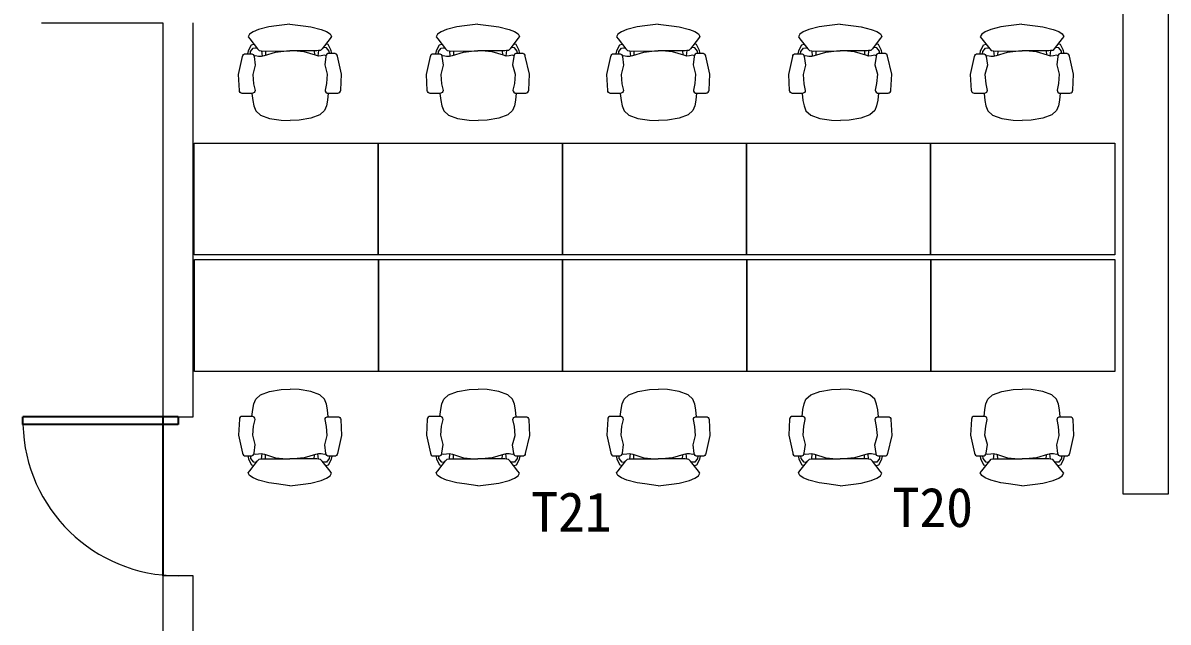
# Model space of a CAD drawing. Header units: millimetres. Extents: x -256770 to -120364, y -28508 to 286799.
# Drawn here: x -188264 to -180709, y -380 to 3576 of the extents above; entities that cross this region are included whole.
import ezdxf

# ---------------------------------------------------------------- set-up
doc = ezdxf.new("R2010")
doc.units = ezdxf.units.MM
for name, color, linetype in [('07家具', 146, 'Continuous'), ('WALL', 7, 'Continuous'), ('WINDOW', 16, 'Continuous'), ('木柜', 21, 'Continuous'), ('格网', 90, 'Continuous'), ('测试点', 210, 'Continuous')]:
    doc.layers.add(name, color=color, linetype=linetype)
doc.styles.add('宋体', font='simhei.ttf')

# ---------------------------------------------------------------- blocks, each defined once
blk = doc.blocks.new('$DorLib2D$00000001')
for p, q in [((0.45, 0.975), (0.5, 0.975)), ((0.45, 0), (0.45, 0.975)), ((0.5, 0), (0.5, 0.975)), ((0.5, 0), (0.45, 0))]:
    blk.add_line(p, q)
at = {"lineweight": 13}
blk.add_arc((0.475, 0), 0.975, 91.46928, 180, dxfattribs=at)

msp = doc.modelspace()

# ---------------------------------------------------------------- linework, layer by layer
at = {"layer": '07家具', "color": 143, "linetype": 'ByBlock', "lineweight": 15}
for points, elevation in [([(-186503, 3567.6), (-186590.8, 3556.1), (-186641.8, 3548.8), (-186708.8, 3531), (-186745.5, 3516.5), (-186768.5, 3500.4), (-186778.1, 3483.7), (-186767.6, 3470.1), (-186715.5, 3403.3), (-186705.1, 3392.9), (-186690.2, 3391), (-186680.4, 3389.8), (-186526.1, 3390.3), (-186502.4, 3390.4)], 298.6), ([(-186503, 3567.6), (-186415.2, 3556.7), (-186364.1, 3549.7), (-186297, 3532.4), (-186260.2, 3518.1), (-186237, 3502.3), (-186227.4, 3485.5), (-186237.7, 3471.9), (-186289.3, 3404.7), (-186299.7, 3394.3), (-186314.6, 3392.3), (-186324.4, 3391), (-186478.7, 3390.5), (-186502.4, 3390.4)], 298.6), ([(-185263, 3567.6), (-185350.8, 3556.1), (-185401.8, 3548.8), (-185468.8, 3531), (-185505.5, 3516.5), (-185528.5, 3500.4), (-185538.1, 3483.7), (-185527.6, 3470.1), (-185475.5, 3403.3), (-185465.1, 3392.9), (-185450.2, 3391), (-185440.4, 3389.8), (-185286.1, 3390.3), (-185262.4, 3390.4)], 298.6), ([(-185263, 3567.6), (-185175.2, 3556.7), (-185124.1, 3549.7), (-185057, 3532.4), (-185020.2, 3518.1), (-184997, 3502.3), (-184987.4, 3485.5), (-184997.7, 3471.9), (-185049.3, 3404.7), (-185059.7, 3394.3), (-185074.6, 3392.3), (-185084.4, 3391), (-185238.7, 3390.5), (-185262.4, 3390.4)], 298.6), ([(-184073, 3567.6), (-184160.8, 3556.1), (-184211.8, 3548.8), (-184278.8, 3531), (-184315.5, 3516.5), (-184338.5, 3500.4), (-184348.1, 3483.7), (-184337.6, 3470.1), (-184285.5, 3403.3), (-184275.1, 3392.9), (-184260.2, 3391), (-184250.4, 3389.8), (-184096.1, 3390.3), (-184072.4, 3390.4)], 298.6), ([(-184073, 3567.6), (-183985.2, 3556.7), (-183934.1, 3549.7), (-183867, 3532.4), (-183830.2, 3518.1), (-183807, 3502.3), (-183797.4, 3485.5), (-183807.7, 3471.9), (-183859.3, 3404.7), (-183869.7, 3394.3), (-183884.6, 3392.3), (-183894.4, 3391), (-184048.7, 3390.5), (-184072.4, 3390.4)], 298.6), ([(-182873, 3567.6), (-182960.8, 3556.1), (-183011.8, 3548.8), (-183078.8, 3531), (-183115.5, 3516.5), (-183138.5, 3500.4), (-183148.1, 3483.7), (-183137.6, 3470.1), (-183085.5, 3403.3), (-183075.1, 3392.9), (-183060.2, 3391), (-183050.4, 3389.8), (-182896.1, 3390.3), (-182872.4, 3390.4)], 298.6), ([(-182873, 3567.6), (-182785.2, 3556.7), (-182734.1, 3549.7), (-182667, 3532.4), (-182630.2, 3518.1), (-182607, 3502.3), (-182597.4, 3485.5), (-182607.7, 3471.9), (-182659.3, 3404.7), (-182669.7, 3394.3), (-182684.6, 3392.3), (-182694.4, 3391), (-182848.7, 3390.5), (-182872.4, 3390.4)], 298.6), ([(-181673, 3567.6), (-181760.8, 3556.1), (-181811.8, 3548.8), (-181878.8, 3531), (-181915.5, 3516.5), (-181938.5, 3500.4), (-181948.1, 3483.7), (-181937.6, 3470.1), (-181885.5, 3403.3), (-181875.1, 3392.9), (-181860.2, 3391), (-181850.4, 3389.8), (-181696.1, 3390.3), (-181672.4, 3390.4)], 298.6), ([(-181673, 3567.6), (-181585.2, 3556.7), (-181534.1, 3549.7), (-181467, 3532.4), (-181430.2, 3518.1), (-181407, 3502.3), (-181397.4, 3485.5), (-181407.7, 3471.9), (-181459.3, 3404.7), (-181469.7, 3394.3), (-181484.6, 3392.3), (-181494.4, 3391), (-181648.7, 3390.5), (-181672.4, 3390.4)], 298.6), ([(-186779.5, 3371.1), (-186775.4, 3390.3), (-186773, 3396.7), (-186755.5, 3430.3), (-186739.9, 3434.5)], -111.1), ([(-186763.1, 3371.2), (-186761.8, 3387.1), (-186744.3, 3409.5), (-186730.7, 3411.2), (-186719.6, 3408.5)], -114), ([(-186241.6, 3372.9), (-186243, 3388.9), (-186260.6, 3411.2), (-186274.2, 3412.7), (-186285.3, 3410)], -114), ([(-186225.1, 3373), (-186229.4, 3392.1), (-186231.9, 3398.5), (-186249.5, 3432), (-186265.2, 3436.1)], -111.1), ([(-185539.5, 3371.1), (-185535.4, 3390.3), (-185533, 3396.7), (-185515.5, 3430.3), (-185499.9, 3434.5)], -111.1), ([(-185523.1, 3371.2), (-185521.8, 3387.1), (-185504.3, 3409.5), (-185490.7, 3411.2), (-185479.6, 3408.5)], -114), ([(-185001.6, 3372.9), (-185003, 3388.9), (-185020.6, 3411.2), (-185034.2, 3412.7), (-185045.3, 3410)], -114), ([(-184985.1, 3373), (-184989.4, 3392.1), (-184991.9, 3398.5), (-185009.5, 3432), (-185025.2, 3436.1)], -111.1), ([(-184349.5, 3371.1), (-184345.4, 3390.3), (-184343, 3396.7), (-184325.5, 3430.3), (-184309.9, 3434.5)], -111.1), ([(-184333.1, 3371.2), (-184331.8, 3387.1), (-184314.3, 3409.5), (-184300.7, 3411.2), (-184289.6, 3408.5)], -114), ([(-183811.6, 3372.9), (-183813, 3388.9), (-183830.6, 3411.2), (-183844.2, 3412.7), (-183855.3, 3410)], -114), ([(-183795.1, 3373), (-183799.4, 3392.1), (-183801.9, 3398.5), (-183819.5, 3432), (-183835.2, 3436.1)], -111.1), ([(-183149.5, 3371.1), (-183145.4, 3390.3), (-183143, 3396.7), (-183125.5, 3430.3), (-183109.9, 3434.5)], -111.1), ([(-183133.1, 3371.2), (-183131.8, 3387.1), (-183114.3, 3409.5), (-183100.7, 3411.2), (-183089.6, 3408.5)], -114), ([(-182611.6, 3372.9), (-182613, 3388.9), (-182630.6, 3411.2), (-182644.2, 3412.7), (-182655.3, 3410)], -114), ([(-182595.1, 3373), (-182599.4, 3392.1), (-182601.9, 3398.5), (-182619.5, 3432), (-182635.2, 3436.1)], -111.1), ([(-181949.5, 3371.1), (-181945.4, 3390.3), (-181943, 3396.7), (-181925.5, 3430.3), (-181909.9, 3434.5)], -111.1), ([(-181933.1, 3371.2), (-181931.8, 3387.1), (-181914.3, 3409.5), (-181900.7, 3411.2), (-181889.6, 3408.5)], -114), ([(-181411.6, 3372.9), (-181413, 3388.9), (-181430.6, 3411.2), (-181444.2, 3412.7), (-181455.3, 3410)], -114), ([(-181395.1, 3373), (-181399.4, 3392.1), (-181401.9, 3398.5), (-181419.5, 3432), (-181435.2, 3436.1)], -111.1), ([(-186841.9, 3234.4), (-186815.1, 3352.6), (-186813.6, 3359.8), (-186809.6, 3366.2), (-186803.2, 3370.2), (-186800.8, 3371), (-186796, 3371.1), (-186758.5, 3371.2), (-186752.9, 3371.2), (-186744.9, 3366.4), (-186740.9, 3360.1), (-186739.3, 3352.9), (-186731.1, 3296.3), (-186746.9, 3234.7), (-186741.9, 3174.1), (-186732.2, 3129.4), (-186733.7, 3122.3), (-186737.7, 3115.9), (-186746.5, 3111), (-186751.3, 3110.2), (-186816.7, 3110), (-186821.5, 3110.8), (-186823.9, 3111.6), (-186830.3, 3115.5), (-186834.3, 3121.9), (-186835.9, 3129.1), (-186841.9, 3234.4)], -17.5), ([(-186740.3, 3357.1), (-186730.6, 3360.1), (-186709, 3356.2), (-186689.8, 3355.5), (-186670.7, 3360.3), (-186597.3, 3382.9), (-186526.1, 3390.3)], -249.3), ([(-186690.2, 3391), (-186686.4, 3356.3)], -298.6), ([(-186662.7, 3389.9), (-186663.6, 3362.5)], -64.6), ([(-186264.3, 3358.7), (-186274, 3361.7), (-186295.6, 3357.6), (-186314.7, 3356.7), (-186333.9, 3361.5), (-186407.4, 3383.6), (-186478.7, 3390.5)], -249.3), ([(-186342.1, 3391), (-186341, 3363.6)], -64.6), ([(-186314.6, 3392.3), (-186318.2, 3357.6)], -298.6), ([(-186161.9, 3236.7), (-186189.4, 3354.8), (-186191, 3361.9), (-186195, 3368.3), (-186201.4, 3372.3), (-186203.8, 3373.1), (-186208.6, 3373.1), (-186246.1, 3372.9), (-186251.7, 3372.9), (-186259.7, 3368.1), (-186263.7, 3361.7), (-186265.2, 3354.5), (-186273, 3297.8), (-186256.8, 3236.4), (-186261.4, 3175.7), (-186270.9, 3131), (-186269.2, 3123.8), (-186265.2, 3117.5), (-186256.4, 3112.7), (-186251.6, 3111.9), (-186186.2, 3112.1), (-186181.4, 3113), (-186179, 3113.8), (-186172.6, 3117.8), (-186168.7, 3124.2), (-186167.1, 3131.4), (-186161.9, 3236.7)], -17.5), ([(-185601.9, 3234.4), (-185575.1, 3352.6), (-185573.6, 3359.8), (-185569.6, 3366.2), (-185563.2, 3370.2), (-185560.8, 3371), (-185556, 3371.1), (-185518.5, 3371.2), (-185512.9, 3371.2), (-185504.9, 3366.4), (-185500.9, 3360.1), (-185499.3, 3352.9), (-185491.1, 3296.3), (-185506.9, 3234.7), (-185501.9, 3174.1), (-185492.2, 3129.4), (-185493.7, 3122.3), (-185497.7, 3115.9), (-185506.5, 3111), (-185511.3, 3110.2), (-185576.7, 3110), (-185581.5, 3110.8), (-185583.9, 3111.6), (-185590.3, 3115.5), (-185594.3, 3121.9), (-185595.9, 3129.1), (-185601.9, 3234.4)], -17.5), ([(-185500.3, 3357.1), (-185490.6, 3360.1), (-185469, 3356.2), (-185449.8, 3355.5), (-185430.7, 3360.3), (-185357.3, 3382.9), (-185286.1, 3390.3)], -249.3), ([(-185450.2, 3391), (-185446.4, 3356.3)], -298.6), ([(-185422.7, 3389.9), (-185423.6, 3362.5)], -64.6), ([(-185024.3, 3358.7), (-185034, 3361.7), (-185055.6, 3357.6), (-185074.7, 3356.7), (-185093.9, 3361.5), (-185167.4, 3383.6), (-185238.7, 3390.5)], -249.3), ([(-185102.1, 3391), (-185101, 3363.6)], -64.6), ([(-185074.6, 3392.3), (-185078.2, 3357.6)], -298.6), ([(-184921.9, 3236.7), (-184949.4, 3354.8), (-184951, 3361.9), (-184955, 3368.3), (-184961.4, 3372.3), (-184963.8, 3373.1), (-184968.6, 3373.1), (-185006.1, 3372.9), (-185011.7, 3372.9), (-185019.7, 3368.1), (-185023.7, 3361.7), (-185025.2, 3354.5), (-185033, 3297.8), (-185016.8, 3236.4), (-185021.4, 3175.7), (-185030.9, 3131), (-185029.2, 3123.8), (-185025.2, 3117.5), (-185016.4, 3112.7), (-185011.6, 3111.9), (-184946.2, 3112.1), (-184941.4, 3113), (-184939, 3113.8), (-184932.6, 3117.8), (-184928.7, 3124.2), (-184927.1, 3131.4), (-184921.9, 3236.7)], -17.5), ([(-184411.9, 3234.4), (-184385.1, 3352.6), (-184383.6, 3359.8), (-184379.6, 3366.2), (-184373.2, 3370.2), (-184370.8, 3371), (-184366, 3371.1), (-184328.5, 3371.2), (-184322.9, 3371.2), (-184314.9, 3366.4), (-184310.9, 3360.1), (-184309.3, 3352.9), (-184301.1, 3296.3), (-184316.9, 3234.7), (-184311.9, 3174.1), (-184302.2, 3129.4), (-184303.7, 3122.3), (-184307.7, 3115.9), (-184316.5, 3111), (-184321.3, 3110.2), (-184386.7, 3110), (-184391.5, 3110.8), (-184393.9, 3111.6), (-184400.3, 3115.5), (-184404.3, 3121.9), (-184405.9, 3129.1), (-184411.9, 3234.4)], -17.5), ([(-184310.3, 3357.1), (-184300.6, 3360.1), (-184279, 3356.2), (-184259.8, 3355.5), (-184240.7, 3360.3), (-184167.3, 3382.9), (-184096.1, 3390.3)], -249.3), ([(-184260.2, 3391), (-184256.4, 3356.3)], -298.6), ([(-184232.7, 3389.9), (-184233.6, 3362.5)], -64.6), ([(-183834.3, 3358.7), (-183844, 3361.7), (-183865.6, 3357.6), (-183884.7, 3356.7), (-183903.9, 3361.5), (-183977.4, 3383.6), (-184048.7, 3390.5)], -249.3), ([(-183912.1, 3391), (-183911, 3363.6)], -64.6), ([(-183884.6, 3392.3), (-183888.2, 3357.6)], -298.6), ([(-183731.9, 3236.7), (-183759.4, 3354.8), (-183761, 3361.9), (-183765, 3368.3), (-183771.4, 3372.3), (-183773.8, 3373.1), (-183778.6, 3373.1), (-183816.1, 3372.9), (-183821.7, 3372.9), (-183829.7, 3368.1), (-183833.7, 3361.7), (-183835.2, 3354.5), (-183843, 3297.8), (-183826.8, 3236.4), (-183831.4, 3175.7), (-183840.9, 3131), (-183839.2, 3123.8), (-183835.2, 3117.5), (-183826.4, 3112.7), (-183821.6, 3111.9), (-183756.2, 3112.1), (-183751.4, 3113), (-183749, 3113.8), (-183742.6, 3117.8), (-183738.7, 3124.2), (-183737.1, 3131.4), (-183731.9, 3236.7)], -17.5), ([(-183211.9, 3234.4), (-183185.1, 3352.6), (-183183.6, 3359.8), (-183179.6, 3366.2), (-183173.2, 3370.2), (-183170.8, 3371), (-183166, 3371.1), (-183128.5, 3371.2), (-183122.9, 3371.2), (-183114.9, 3366.4), (-183110.9, 3360.1), (-183109.3, 3352.9), (-183101.1, 3296.3), (-183116.9, 3234.7), (-183111.9, 3174.1), (-183102.2, 3129.4), (-183103.7, 3122.3), (-183107.7, 3115.9), (-183116.5, 3111), (-183121.3, 3110.2), (-183186.7, 3110), (-183191.5, 3110.8), (-183193.9, 3111.6), (-183200.3, 3115.5), (-183204.3, 3121.9), (-183205.9, 3129.1), (-183211.9, 3234.4)], -17.5), ([(-183110.3, 3357.1), (-183100.6, 3360.1), (-183079, 3356.2), (-183059.8, 3355.5), (-183040.7, 3360.3), (-182967.3, 3382.9), (-182896.1, 3390.3)], -249.3), ([(-183060.2, 3391), (-183056.4, 3356.3)], -298.6), ([(-183032.7, 3389.9), (-183033.6, 3362.5)], -64.6), ([(-182634.3, 3358.7), (-182644, 3361.7), (-182665.6, 3357.6), (-182684.7, 3356.7), (-182703.9, 3361.5), (-182777.4, 3383.6), (-182848.7, 3390.5)], -249.3), ([(-182712.1, 3391), (-182711, 3363.6)], -64.6), ([(-182684.6, 3392.3), (-182688.2, 3357.6)], -298.6), ([(-182531.9, 3236.7), (-182559.4, 3354.8), (-182561, 3361.9), (-182565, 3368.3), (-182571.4, 3372.3), (-182573.8, 3373.1), (-182578.6, 3373.1), (-182616.1, 3372.9), (-182621.7, 3372.9), (-182629.7, 3368.1), (-182633.7, 3361.7), (-182635.2, 3354.5), (-182643, 3297.8), (-182626.8, 3236.4), (-182631.4, 3175.7), (-182640.9, 3131), (-182639.2, 3123.8), (-182635.2, 3117.5), (-182626.4, 3112.7), (-182621.6, 3111.9), (-182556.2, 3112.1), (-182551.4, 3113), (-182549, 3113.8), (-182542.6, 3117.8), (-182538.7, 3124.2), (-182537.1, 3131.4), (-182531.9, 3236.7)], -17.5), ([(-182011.9, 3234.4), (-181985.1, 3352.6), (-181983.6, 3359.8), (-181979.6, 3366.2), (-181973.2, 3370.2), (-181970.8, 3371), (-181966, 3371.1), (-181928.5, 3371.2), (-181922.9, 3371.2), (-181914.9, 3366.4), (-181910.9, 3360.1), (-181909.3, 3352.9), (-181901.1, 3296.3), (-181916.9, 3234.7), (-181911.9, 3174.1), (-181902.2, 3129.4), (-181903.7, 3122.3), (-181907.7, 3115.9), (-181916.5, 3111), (-181921.3, 3110.2), (-181986.7, 3110), (-181991.5, 3110.8), (-181993.9, 3111.6), (-182000.3, 3115.5), (-182004.3, 3121.9), (-182005.9, 3129.1), (-182011.9, 3234.4)], -17.5), ([(-181910.3, 3357.1), (-181900.6, 3360.1), (-181879, 3356.2), (-181859.8, 3355.5), (-181840.7, 3360.3), (-181767.3, 3382.9), (-181696.1, 3390.3)], -249.3), ([(-181860.2, 3391), (-181856.4, 3356.3)], -298.6), ([(-181832.7, 3389.9), (-181833.6, 3362.5)], -64.6), ([(-181434.3, 3358.7), (-181444, 3361.7), (-181465.6, 3357.6), (-181484.7, 3356.7), (-181503.9, 3361.5), (-181577.4, 3383.6), (-181648.7, 3390.5)], -249.3), ([(-181512.1, 3391), (-181511, 3363.6)], -64.6), ([(-181484.6, 3392.3), (-181488.2, 3357.6)], -298.6), ([(-181331.9, 3236.7), (-181359.4, 3354.8), (-181361, 3361.9), (-181365, 3368.3), (-181371.4, 3372.3), (-181373.8, 3373.1), (-181378.6, 3373.1), (-181416.1, 3372.9), (-181421.7, 3372.9), (-181429.7, 3368.1), (-181433.7, 3361.7), (-181435.2, 3354.5), (-181443, 3297.8), (-181426.8, 3236.4), (-181431.4, 3175.7), (-181440.9, 3131), (-181439.2, 3123.8), (-181435.2, 3117.5), (-181426.4, 3112.7), (-181421.6, 3111.9), (-181356.2, 3112.1), (-181351.4, 3113), (-181349, 3113.8), (-181342.6, 3117.8), (-181338.7, 3124.2), (-181337.1, 3131.4), (-181331.9, 3236.7)], -17.5), ([(-186753, 3110.2), (-186747.9, 3063.9), (-186740.6, 3027.3), (-186727.7, 2995.4), (-186696.5, 2966.7), (-186636.6, 2944.6), (-186559.9, 2932.9), (-186500.8, 2930.7)], -187.5), ([(-186249.8, 3111.9), (-186254.7, 3065.6), (-186261.7, 3028.9), (-186274.4, 2996.9), (-186305.4, 2968.1), (-186365.2, 2945.5), (-186441.8, 2933.3), (-186500.8, 2930.7)], -187.5), ([(-185513, 3110.2), (-185507.9, 3063.9), (-185500.6, 3027.3), (-185487.7, 2995.4), (-185456.5, 2966.7), (-185396.6, 2944.6), (-185319.9, 2932.9), (-185260.8, 2930.7)], -187.5), ([(-185009.8, 3111.9), (-185014.7, 3065.6), (-185021.7, 3028.9), (-185034.4, 2996.9), (-185065.4, 2968.1), (-185125.2, 2945.5), (-185201.8, 2933.3), (-185260.8, 2930.7)], -187.5), ([(-184323, 3110.2), (-184317.9, 3063.9), (-184310.6, 3027.3), (-184297.7, 2995.4), (-184266.5, 2966.7), (-184206.6, 2944.6), (-184129.9, 2932.9), (-184070.8, 2930.7)], -187.5), ([(-183819.8, 3111.9), (-183824.7, 3065.6), (-183831.7, 3028.9), (-183844.4, 2996.9), (-183875.4, 2968.1), (-183935.2, 2945.5), (-184011.8, 2933.3), (-184070.8, 2930.7)], -187.5), ([(-183123, 3110.2), (-183117.9, 3063.9), (-183110.6, 3027.3), (-183097.7, 2995.4), (-183066.5, 2966.7), (-183006.6, 2944.6), (-182929.9, 2932.9), (-182870.8, 2930.7)], -187.5), ([(-182619.8, 3111.9), (-182624.7, 3065.6), (-182631.7, 3028.9), (-182644.4, 2996.9), (-182675.4, 2968.1), (-182735.2, 2945.5), (-182811.8, 2933.3), (-182870.8, 2930.7)], -187.5), ([(-181923, 3110.2), (-181917.9, 3063.9), (-181910.6, 3027.3), (-181897.7, 2995.4), (-181866.5, 2966.7), (-181806.6, 2944.6), (-181729.9, 2932.9), (-181670.8, 2930.7)], -187.5), ([(-181419.8, 3111.9), (-181424.7, 3065.6), (-181431.7, 3028.9), (-181444.4, 2996.9), (-181475.4, 2968.1), (-181535.2, 2945.5), (-181611.8, 2933.3), (-181670.8, 2930.7)], -187.5), ([(-186753, 977.4), (-186747.9, 1023.7), (-186740.6, 1060.4), (-186727.7, 1092.3), (-186696.5, 1120.9), (-186636.6, 1143), (-186559.9, 1154.7), (-186500.8, 1156.9)], -187.5), ([(-186249.8, 975.7), (-186254.7, 1022), (-186261.7, 1058.7), (-186274.4, 1090.7), (-186305.4, 1119.6), (-186365.2, 1142.1), (-186441.8, 1154.3), (-186500.8, 1156.9)], -187.5), ([(-185513, 977.4), (-185507.9, 1023.7), (-185500.6, 1060.4), (-185487.7, 1092.3), (-185456.5, 1120.9), (-185396.6, 1143), (-185319.9, 1154.7), (-185260.8, 1156.9)], -187.5), ([(-185009.8, 975.7), (-185014.7, 1022), (-185021.7, 1058.7), (-185034.4, 1090.7), (-185065.4, 1119.6), (-185125.2, 1142.1), (-185201.8, 1154.3), (-185260.8, 1156.9)], -187.5), ([(-184323, 977.4), (-184317.9, 1023.7), (-184310.6, 1060.4), (-184297.7, 1092.3), (-184266.5, 1120.9), (-184206.6, 1143), (-184129.9, 1154.7), (-184070.8, 1156.9)], -187.5), ([(-183819.8, 975.7), (-183824.7, 1022), (-183831.7, 1058.7), (-183844.4, 1090.7), (-183875.4, 1119.6), (-183935.2, 1142.1), (-184011.8, 1154.3), (-184070.8, 1156.9)], -187.5), ([(-183123, 977.4), (-183117.9, 1023.7), (-183110.6, 1060.4), (-183097.7, 1092.3), (-183066.5, 1120.9), (-183006.6, 1143), (-182929.9, 1154.7), (-182870.8, 1156.9)], -187.5), ([(-182619.8, 975.7), (-182624.7, 1022), (-182631.7, 1058.7), (-182644.4, 1090.7), (-182675.4, 1119.6), (-182735.2, 1142.1), (-182811.8, 1154.3), (-182870.8, 1156.9)], -187.5), ([(-181923, 977.4), (-181917.9, 1023.7), (-181910.6, 1060.4), (-181897.7, 1092.3), (-181866.5, 1120.9), (-181806.6, 1143), (-181729.9, 1154.7), (-181670.8, 1156.9)], -187.5), ([(-181419.8, 975.7), (-181424.7, 1022), (-181431.7, 1058.7), (-181444.4, 1090.7), (-181475.4, 1119.6), (-181535.2, 1142.1), (-181611.8, 1154.3), (-181670.8, 1156.9)], -187.5), ([(-186841.9, 853.2), (-186815.1, 735), (-186813.6, 727.8), (-186809.6, 721.4), (-186803.2, 717.4), (-186800.8, 716.6), (-186796, 716.6), (-186758.5, 716.4), (-186752.9, 716.4), (-186744.9, 721.2), (-186740.9, 727.6), (-186739.3, 734.7), (-186731.1, 791.4), (-186746.9, 852.9), (-186741.9, 913.5), (-186732.2, 958.2), (-186733.7, 965.4), (-186737.7, 971.8), (-186746.5, 976.6), (-186751.3, 977.4), (-186816.7, 977.6), (-186821.5, 976.9), (-186823.9, 976.1), (-186830.3, 972.1), (-186834.3, 965.7), (-186835.9, 958.5), (-186841.9, 853.2)], -17.5), ([(-186161.9, 850.9), (-186189.4, 732.9), (-186191, 725.7), (-186195, 719.3), (-186201.4, 715.3), (-186203.8, 714.6), (-186208.6, 714.6), (-186246.1, 714.7), (-186251.7, 714.7), (-186259.7, 719.5), (-186263.7, 725.9), (-186265.2, 733.1), (-186273, 789.8), (-186256.8, 851.2), (-186261.4, 911.9), (-186270.9, 956.6), (-186269.2, 963.8), (-186265.2, 970.2), (-186256.4, 974.9), (-186251.6, 975.7), (-186186.2, 975.5), (-186181.4, 974.7), (-186179, 973.9), (-186172.6, 969.9), (-186168.7, 963.5), (-186167.1, 956.3), (-186161.9, 850.9)], -17.5), ([(-185601.9, 853.2), (-185575.1, 735), (-185573.6, 727.8), (-185569.6, 721.4), (-185563.2, 717.4), (-185560.8, 716.6), (-185556, 716.6), (-185518.5, 716.4), (-185512.9, 716.4), (-185504.9, 721.2), (-185500.9, 727.6), (-185499.3, 734.7), (-185491.1, 791.4), (-185506.9, 852.9), (-185501.9, 913.5), (-185492.2, 958.2), (-185493.7, 965.4), (-185497.7, 971.8), (-185506.5, 976.6), (-185511.3, 977.4), (-185576.7, 977.6), (-185581.5, 976.9), (-185583.9, 976.1), (-185590.3, 972.1), (-185594.3, 965.7), (-185595.9, 958.5), (-185601.9, 853.2)], -17.5), ([(-184921.9, 850.9), (-184949.4, 732.9), (-184951, 725.7), (-184955, 719.3), (-184961.4, 715.3), (-184963.8, 714.6), (-184968.6, 714.6), (-185006.1, 714.7), (-185011.7, 714.7), (-185019.7, 719.5), (-185023.7, 725.9), (-185025.2, 733.1), (-185033, 789.8), (-185016.8, 851.2), (-185021.4, 911.9), (-185030.9, 956.6), (-185029.2, 963.8), (-185025.2, 970.2), (-185016.4, 974.9), (-185011.6, 975.7), (-184946.2, 975.5), (-184941.4, 974.7), (-184939, 973.9), (-184932.6, 969.9), (-184928.7, 963.5), (-184927.1, 956.3), (-184921.9, 850.9)], -17.5), ([(-184411.9, 853.2), (-184385.1, 735), (-184383.6, 727.8), (-184379.6, 721.4), (-184373.2, 717.4), (-184370.8, 716.6), (-184366, 716.6), (-184328.5, 716.4), (-184322.9, 716.4), (-184314.9, 721.2), (-184310.9, 727.6), (-184309.3, 734.7), (-184301.1, 791.4), (-184316.9, 852.9), (-184311.9, 913.5), (-184302.2, 958.2), (-184303.7, 965.4), (-184307.7, 971.8), (-184316.5, 976.6), (-184321.3, 977.4), (-184386.7, 977.6), (-184391.5, 976.9), (-184393.9, 976.1), (-184400.3, 972.1), (-184404.3, 965.7), (-184405.9, 958.5), (-184411.9, 853.2)], -17.5), ([(-183731.9, 850.9), (-183759.4, 732.9), (-183761, 725.7), (-183765, 719.3), (-183771.4, 715.3), (-183773.8, 714.6), (-183778.6, 714.6), (-183816.1, 714.7), (-183821.7, 714.7), (-183829.7, 719.5), (-183833.7, 725.9), (-183835.2, 733.1), (-183843, 789.8), (-183826.8, 851.2), (-183831.4, 911.9), (-183840.9, 956.6), (-183839.2, 963.8), (-183835.2, 970.2), (-183826.4, 974.9), (-183821.6, 975.7), (-183756.2, 975.5), (-183751.4, 974.7), (-183749, 973.9), (-183742.6, 969.9), (-183738.7, 963.5), (-183737.1, 956.3), (-183731.9, 850.9)], -17.5), ([(-183211.9, 853.2), (-183185.1, 735), (-183183.6, 727.8), (-183179.6, 721.4), (-183173.2, 717.4), (-183170.8, 716.6), (-183166, 716.6), (-183128.5, 716.4), (-183122.9, 716.4), (-183114.9, 721.2), (-183110.9, 727.6), (-183109.3, 734.7), (-183101.1, 791.4), (-183116.9, 852.9), (-183111.9, 913.5), (-183102.2, 958.2), (-183103.7, 965.4), (-183107.7, 971.8), (-183116.5, 976.6), (-183121.3, 977.4), (-183186.7, 977.6), (-183191.5, 976.9), (-183193.9, 976.1), (-183200.3, 972.1), (-183204.3, 965.7), (-183205.9, 958.5), (-183211.9, 853.2)], -17.5), ([(-182531.9, 850.9), (-182559.4, 732.9), (-182561, 725.7), (-182565, 719.3), (-182571.4, 715.3), (-182573.8, 714.6), (-182578.6, 714.6), (-182616.1, 714.7), (-182621.7, 714.7), (-182629.7, 719.5), (-182633.7, 725.9), (-182635.2, 733.1), (-182643, 789.8), (-182626.8, 851.2), (-182631.4, 911.9), (-182640.9, 956.6), (-182639.2, 963.8), (-182635.2, 970.2), (-182626.4, 974.9), (-182621.6, 975.7), (-182556.2, 975.5), (-182551.4, 974.7), (-182549, 973.9), (-182542.6, 969.9), (-182538.7, 963.5), (-182537.1, 956.3), (-182531.9, 850.9)], -17.5), ([(-182011.9, 853.2), (-181985.1, 735), (-181983.6, 727.8), (-181979.6, 721.4), (-181973.2, 717.4), (-181970.8, 716.6), (-181966, 716.6), (-181928.5, 716.4), (-181922.9, 716.4), (-181914.9, 721.2), (-181910.9, 727.6), (-181909.3, 734.7), (-181901.1, 791.4), (-181916.9, 852.9), (-181911.9, 913.5), (-181902.2, 958.2), (-181903.7, 965.4), (-181907.7, 971.8), (-181916.5, 976.6), (-181921.3, 977.4), (-181986.7, 977.6), (-181991.5, 976.9), (-181993.9, 976.1), (-182000.3, 972.1), (-182004.3, 965.7), (-182005.9, 958.5), (-182011.9, 853.2)], -17.5), ([(-181331.9, 850.9), (-181359.4, 732.9), (-181361, 725.7), (-181365, 719.3), (-181371.4, 715.3), (-181373.8, 714.6), (-181378.6, 714.6), (-181416.1, 714.7), (-181421.7, 714.7), (-181429.7, 719.5), (-181433.7, 725.9), (-181435.2, 733.1), (-181443, 789.8), (-181426.8, 851.2), (-181431.4, 911.9), (-181440.9, 956.6), (-181439.2, 963.8), (-181435.2, 970.2), (-181426.4, 974.9), (-181421.6, 975.7), (-181356.2, 975.5), (-181351.4, 974.7), (-181349, 973.9), (-181342.6, 969.9), (-181338.7, 963.5), (-181337.1, 956.3), (-181331.9, 850.9)], -17.5), ([(-186779.5, 716.5), (-186775.4, 697.3), (-186773, 691), (-186755.5, 657.4), (-186739.9, 653.1)], -111.1), ([(-186503, 520), (-186590.8, 531.5), (-186641.8, 538.9), (-186708.8, 556.7), (-186745.5, 571.1), (-186768.5, 587.2), (-186778.1, 604), (-186767.6, 617.5), (-186715.5, 684.4), (-186705.1, 694.7), (-186690.2, 696.6), (-186680.4, 697.8), (-186526.1, 697.3), (-186502.4, 697.2)], 298.6), ([(-186763.1, 716.5), (-186761.8, 700.5), (-186744.3, 678.1), (-186730.7, 676.4), (-186719.6, 679.1)], -114), ([(-186740.3, 730.5), (-186730.6, 727.5), (-186709, 731.4), (-186689.8, 732.2), (-186670.7, 727.3), (-186597.3, 704.7), (-186526.1, 697.3)], -249.3), ([(-186690.2, 696.6), (-186686.4, 731.3)], -298.6), ([(-186662.7, 697.8), (-186663.6, 725.1)], -64.6), ([(-186503, 520), (-186415.2, 530.9), (-186364.1, 537.9), (-186297, 555.2), (-186260.2, 569.5), (-186237, 585.4), (-186227.4, 602.1), (-186237.7, 615.7), (-186289.3, 682.9), (-186299.7, 693.3), (-186314.6, 695.3), (-186324.4, 696.6), (-186478.7, 697.1), (-186502.4, 697.2)], 298.6), ([(-186264.3, 728.9), (-186274, 726), (-186295.6, 730), (-186314.7, 730.9), (-186333.9, 726.2), (-186407.4, 704.1), (-186478.7, 697.1)], -249.3), ([(-186342.1, 696.7), (-186341, 724)], -64.6), ([(-186314.6, 695.3), (-186318.2, 730)], -298.6), ([(-186241.6, 714.7), (-186243, 698.7), (-186260.6, 676.4), (-186274.2, 674.9), (-186285.3, 677.6)], -114), ([(-186225.1, 714.6), (-186229.4, 695.5), (-186231.9, 689.1), (-186249.5, 655.7), (-186265.2, 651.5)], -111.1), ([(-185539.5, 716.5), (-185535.4, 697.3), (-185533, 691), (-185515.5, 657.4), (-185499.9, 653.1)], -111.1), ([(-185263, 520), (-185350.8, 531.5), (-185401.8, 538.9), (-185468.8, 556.7), (-185505.5, 571.1), (-185528.5, 587.2), (-185538.1, 604), (-185527.6, 617.5), (-185475.5, 684.4), (-185465.1, 694.7), (-185450.2, 696.6), (-185440.4, 697.8), (-185286.1, 697.3), (-185262.4, 697.2)], 298.6), ([(-185523.1, 716.5), (-185521.8, 700.5), (-185504.3, 678.1), (-185490.7, 676.4), (-185479.6, 679.1)], -114), ([(-185500.3, 730.5), (-185490.6, 727.5), (-185469, 731.4), (-185449.8, 732.2), (-185430.7, 727.3), (-185357.3, 704.7), (-185286.1, 697.3)], -249.3), ([(-185450.2, 696.6), (-185446.4, 731.3)], -298.6), ([(-185422.7, 697.8), (-185423.6, 725.1)], -64.6), ([(-185263, 520), (-185175.2, 530.9), (-185124.1, 537.9), (-185057, 555.2), (-185020.2, 569.5), (-184997, 585.4), (-184987.4, 602.1), (-184997.7, 615.7), (-185049.3, 682.9), (-185059.7, 693.3), (-185074.6, 695.3), (-185084.4, 696.6), (-185238.7, 697.1), (-185262.4, 697.2)], 298.6), ([(-185024.3, 728.9), (-185034, 726), (-185055.6, 730), (-185074.7, 730.9), (-185093.9, 726.2), (-185167.4, 704.1), (-185238.7, 697.1)], -249.3), ([(-185102.1, 696.7), (-185101, 724)], -64.6), ([(-185074.6, 695.3), (-185078.2, 730)], -298.6), ([(-185001.6, 714.7), (-185003, 698.7), (-185020.6, 676.4), (-185034.2, 674.9), (-185045.3, 677.6)], -114), ([(-184985.1, 714.6), (-184989.4, 695.5), (-184991.9, 689.1), (-185009.5, 655.7), (-185025.2, 651.5)], -111.1), ([(-184349.5, 716.5), (-184345.4, 697.3), (-184343, 691), (-184325.5, 657.4), (-184309.9, 653.1)], -111.1), ([(-184073, 520), (-184160.8, 531.5), (-184211.8, 538.9), (-184278.8, 556.7), (-184315.5, 571.1), (-184338.5, 587.2), (-184348.1, 604), (-184337.6, 617.5), (-184285.5, 684.4), (-184275.1, 694.7), (-184260.2, 696.6), (-184250.4, 697.8), (-184096.1, 697.3), (-184072.4, 697.2)], 298.6), ([(-184333.1, 716.5), (-184331.8, 700.5), (-184314.3, 678.1), (-184300.7, 676.4), (-184289.6, 679.1)], -114), ([(-184310.3, 730.5), (-184300.6, 727.5), (-184279, 731.4), (-184259.8, 732.2), (-184240.7, 727.3), (-184167.3, 704.7), (-184096.1, 697.3)], -249.3), ([(-184260.2, 696.6), (-184256.4, 731.3)], -298.6), ([(-184232.7, 697.8), (-184233.6, 725.1)], -64.6), ([(-184073, 520), (-183985.2, 530.9), (-183934.1, 537.9), (-183867, 555.2), (-183830.2, 569.5), (-183807, 585.4), (-183797.4, 602.1), (-183807.7, 615.7), (-183859.3, 682.9), (-183869.7, 693.3), (-183884.6, 695.3), (-183894.4, 696.6), (-184048.7, 697.1), (-184072.4, 697.2)], 298.6), ([(-183834.3, 728.9), (-183844, 726), (-183865.6, 730), (-183884.7, 730.9), (-183903.9, 726.2), (-183977.4, 704.1), (-184048.7, 697.1)], -249.3), ([(-183912.1, 696.7), (-183911, 724)], -64.6), ([(-183884.6, 695.3), (-183888.2, 730)], -298.6), ([(-183811.6, 714.7), (-183813, 698.7), (-183830.6, 676.4), (-183844.2, 674.9), (-183855.3, 677.6)], -114), ([(-183795.1, 714.6), (-183799.4, 695.5), (-183801.9, 689.1), (-183819.5, 655.7), (-183835.2, 651.5)], -111.1), ([(-183149.5, 716.5), (-183145.4, 697.3), (-183143, 691), (-183125.5, 657.4), (-183109.9, 653.1)], -111.1), ([(-182873, 520), (-182960.8, 531.5), (-183011.8, 538.9), (-183078.8, 556.7), (-183115.5, 571.1), (-183138.5, 587.2), (-183148.1, 604), (-183137.6, 617.5), (-183085.5, 684.4), (-183075.1, 694.7), (-183060.2, 696.6), (-183050.4, 697.8), (-182896.1, 697.3), (-182872.4, 697.2)], 298.6), ([(-183133.1, 716.5), (-183131.8, 700.5), (-183114.3, 678.1), (-183100.7, 676.4), (-183089.6, 679.1)], -114), ([(-183110.3, 730.5), (-183100.6, 727.5), (-183079, 731.4), (-183059.8, 732.2), (-183040.7, 727.3), (-182967.3, 704.7), (-182896.1, 697.3)], -249.3), ([(-183060.2, 696.6), (-183056.4, 731.3)], -298.6), ([(-183032.7, 697.8), (-183033.6, 725.1)], -64.6), ([(-182873, 520), (-182785.2, 530.9), (-182734.1, 537.9), (-182667, 555.2), (-182630.2, 569.5), (-182607, 585.4), (-182597.4, 602.1), (-182607.7, 615.7), (-182659.3, 682.9), (-182669.7, 693.3), (-182684.6, 695.3), (-182694.4, 696.6), (-182848.7, 697.1), (-182872.4, 697.2)], 298.6), ([(-182634.3, 728.9), (-182644, 726), (-182665.6, 730), (-182684.7, 730.9), (-182703.9, 726.2), (-182777.4, 704.1), (-182848.7, 697.1)], -249.3), ([(-182712.1, 696.7), (-182711, 724)], -64.6), ([(-182684.6, 695.3), (-182688.2, 730)], -298.6), ([(-182611.6, 714.7), (-182613, 698.7), (-182630.6, 676.4), (-182644.2, 674.9), (-182655.3, 677.6)], -114), ([(-182595.1, 714.6), (-182599.4, 695.5), (-182601.9, 689.1), (-182619.5, 655.7), (-182635.2, 651.5)], -111.1), ([(-181949.5, 716.5), (-181945.4, 697.3), (-181943, 691), (-181925.5, 657.4), (-181909.9, 653.1)], -111.1), ([(-181673, 520), (-181760.8, 531.5), (-181811.8, 538.9), (-181878.8, 556.7), (-181915.5, 571.1), (-181938.5, 587.2), (-181948.1, 604), (-181937.6, 617.5), (-181885.5, 684.4), (-181875.1, 694.7), (-181860.2, 696.6), (-181850.4, 697.8), (-181696.1, 697.3), (-181672.4, 697.2)], 298.6), ([(-181933.1, 716.5), (-181931.8, 700.5), (-181914.3, 678.1), (-181900.7, 676.4), (-181889.6, 679.1)], -114), ([(-181910.3, 730.5), (-181900.6, 727.5), (-181879, 731.4), (-181859.8, 732.2), (-181840.7, 727.3), (-181767.3, 704.7), (-181696.1, 697.3)], -249.3), ([(-181860.2, 696.6), (-181856.4, 731.3)], -298.6), ([(-181832.7, 697.8), (-181833.6, 725.1)], -64.6), ([(-181673, 520), (-181585.2, 530.9), (-181534.1, 537.9), (-181467, 555.2), (-181430.2, 569.5), (-181407, 585.4), (-181397.4, 602.1), (-181407.7, 615.7), (-181459.3, 682.9), (-181469.7, 693.3), (-181484.6, 695.3), (-181494.4, 696.6), (-181648.7, 697.1), (-181672.4, 697.2)], 298.6), ([(-181434.3, 728.9), (-181444, 726), (-181465.6, 730), (-181484.7, 730.9), (-181503.9, 726.2), (-181577.4, 704.1), (-181648.7, 697.1)], -249.3), ([(-181512.1, 696.7), (-181511, 724)], -64.6), ([(-181484.6, 695.3), (-181488.2, 730)], -298.6), ([(-181411.6, 714.7), (-181413, 698.7), (-181430.6, 676.4), (-181444.2, 674.9), (-181455.3, 677.6)], -114), ([(-181395.1, 714.6), (-181399.4, 695.5), (-181401.9, 689.1), (-181419.5, 655.7), (-181435.2, 651.5)], -111.1)]:
    msp.add_lwpolyline(points, dxfattribs=dict(at, elevation=elevation))
at = {"layer": '07家具', "color": 30, "linetype": 'ByBlock', "lineweight": 15, "true_color": 0xf8991e}
for points in [[(-187134.4, 2781.6), (-185919.6, 2781.6), (-185919.6, 2043.8), (-187134.4, 2043.8)], [(-185919.6, 2781.6), (-184704.8, 2781.6), (-184704.8, 2043.8), (-185919.6, 2043.8)], [(-184704.8, 2781.6), (-183490, 2781.6), (-183490, 2043.8), (-184704.8, 2043.8)], [(-183490, 2781.6), (-182275.2, 2781.6), (-182275.2, 2043.8), (-183490, 2043.8)], [(-182275.2, 2781.6), (-181060.4, 2781.6), (-181060.4, 2043.8), (-182275.2, 2043.8)], [(-187133.1, 2012.8), (-185918.3, 2012.8), (-185918.3, 1275.1), (-187133.1, 1275.1)], [(-185918.3, 2012.8), (-184703.5, 2012.8), (-184703.5, 1275.1), (-185918.3, 1275.1)], [(-184703.5, 2012.8), (-183488.7, 2012.8), (-183488.7, 1275.1), (-184703.5, 1275.1)], [(-183488.7, 2012.8), (-182273.9, 2012.8), (-182273.9, 1275.1), (-183488.7, 1275.1)], [(-182273.9, 2012.8), (-181059.1, 2012.8), (-181059.1, 1275.1), (-182273.9, 1275.1)]]:
    msp.add_lwpolyline(points, close=True, dxfattribs=at)
at = {"layer": 'WALL', "color": 6, "linetype": 'ByBlock', "lineweight": 15}
for p, q in [((-188140.4, 3575.6), (-187340.4, 3575.6)), ((-187340.4, 3575.6), (-187340.4, 975.6)), ((-187140.4, 975.6), (-187140.4, 3575.6)), ((-187340.4, 975.6), (-187140.4, 975.6)), ((-187140.4, -74.4), (-187340.4, -74.4)), ((-187340.4, -74.4), (-187340.4, -4824.4)), ((-187140.4, -4824.4), (-187140.4, -74.4))]:
    msp.add_line(p, q, dxfattribs=at)
at = {"layer": '木柜', "color": 1, "linetype": 'ByBlock', "lineweight": 15}
msp.add_lwpolyline([(-181004.3, 3646), (-180708.6, 3646), (-180708.6, 464.7), (-181004.3, 464.7)], close=True, dxfattribs=at)
at = {"layer": '格网', "color": 3}
msp.add_line((-187340.4, 975.6), (-187340.4, -74.4), dxfattribs=at)

# ---------------------------------------------------------------- block references
at = {"layer": 'WINDOW', "linetype": 'ByBlock', "lineweight": 15, "xscale": 1050, "yscale": 1050, "zscale": 1050, "rotation": 90.000000011447}
msp.add_blockref('$DorLib2D$00000001', (-187240.4, 450.6), dxfattribs=at)

# ---------------------------------------------------------------- texts
at = {"layer": '测试点', "color": 215, "ltscale": 100, "true_color": 0xa953a0, "style": '宋体'}
for s, p in [('T21', (-184910.6, 217.6)), ('T20', (-182526.2, 247.4))]:
    msp.add_text(s, height=260, dxfattribs=at).set_placement(p)

doc.saveas('drawing.dxf')
